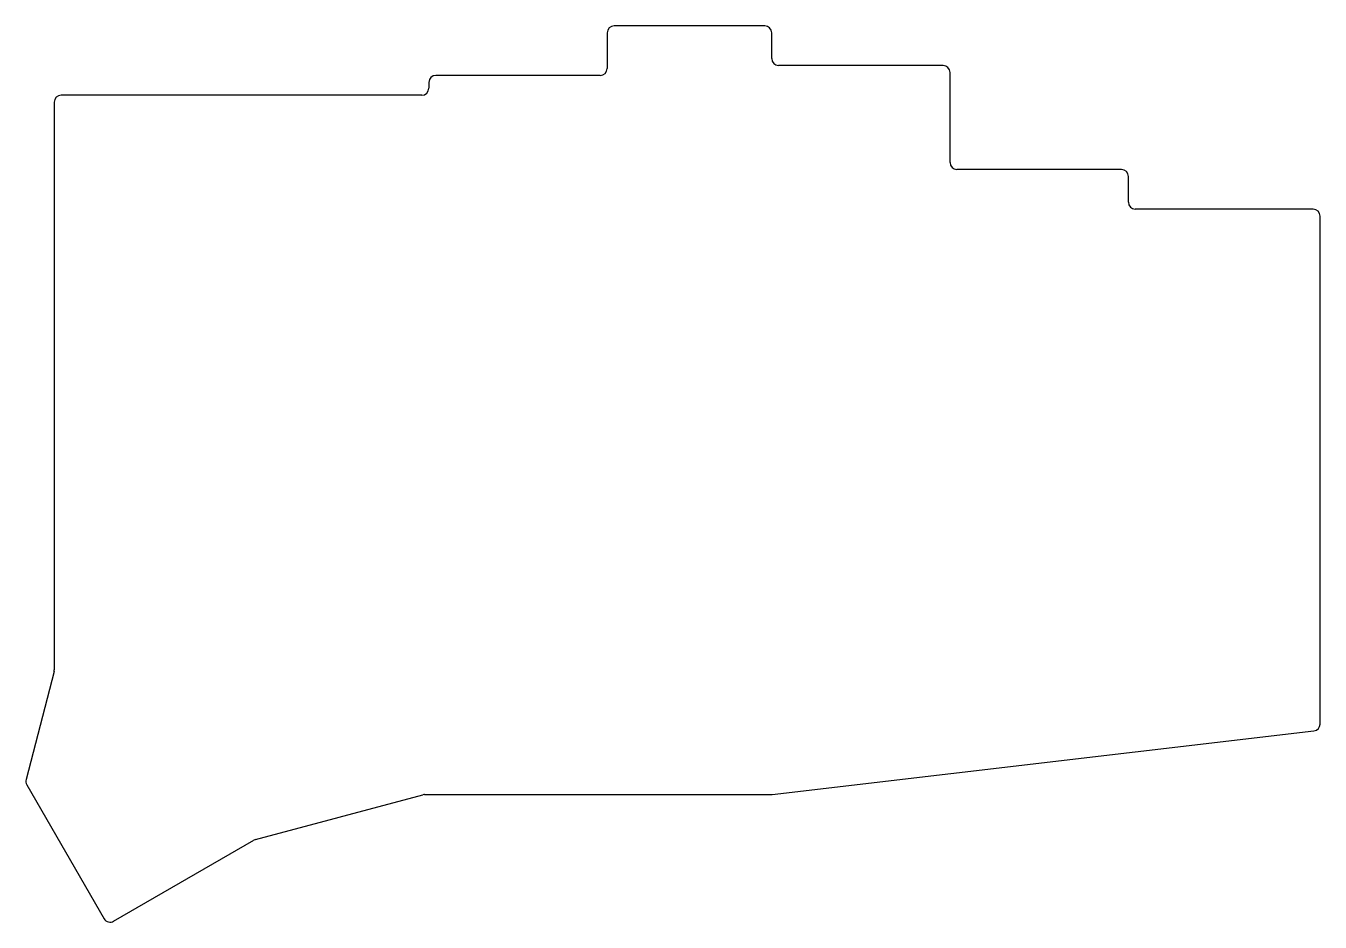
# Model space of a CAD drawing. Header units: millimetres. Extents: x 308 to 439, y -200 to -109.
import ezdxf

# ---------------------------------------------------------------- set-up
doc = ezdxf.new("R2010")
doc.units = ezdxf.units.MM

msp = doc.modelspace()

# ---------------------------------------------------------------- linework, layer by layer
for p, q in [((382.96, -109.2), (367.76, -109.2)), ((367.06, -109.9), (367.06, -113.5)), ((383.66, -112.5), (383.66, -109.9)), ((400.96, -113.2), (384.36, -113.2)), ((349.06, -114.9), (349.06, -115.5)), ((366.36, -114.2), (349.76, -114.2)), ((401.66, -123), (401.66, -113.9)), ((348.36, -116.2), (311.96, -116.2)), ((311.26, -116.9), (311.26, -174.21)), ((418.96, -123.7), (402.36, -123.7)), ((419.66, -127), (419.66, -124.4)), ((438.31, -127.7), (420.36, -127.7)), ((439.01, -179.68), (439.01, -128.4)), ((311.24, -174.39), (308.41, -185.28)), ((383.7, -186.8), (438.39, -180.37)), ((308.49, -185.81), (316.29, -199.33)), ((331.57, -191.35), (348.45, -186.82)), ((348.63, -186.8), (383.62, -186.8)), ((317.25, -199.58), (331.4, -191.42))]:
    msp.add_line(p, q)
for centre, start, end in [((367.76, -109.9), 90, 180), ((382.96, -109.9), 0, 90), ((366.36, -113.5), 270, 0), ((384.36, -112.5), 180, 270), ((400.96, -113.9), 0, 90), ((349.76, -114.9), 90, 180), ((311.96, -116.9), 90, 180), ((348.36, -115.5), 270, 0), ((402.36, -123), 180, 270), ((418.96, -124.4), 0, 90), ((420.36, -127), 180, 270), ((438.31, -128.4), 0, 90), ((310.56, -174.21), 345.4654, 0), ((438.31, -179.68), 276.6978, 0), ((309.09, -185.46), 165.4654, 210), ((348.63, -187.5), 90, 104.9968), ((383.62, -186.1), 270, 276.6978), ((331.75, -192.02), 104.9968, 119.9967), ((316.9, -198.98), 210, 299.9967)]:
    msp.add_arc(centre, 0.7, start, end)

doc.saveas('drawing.dxf')
